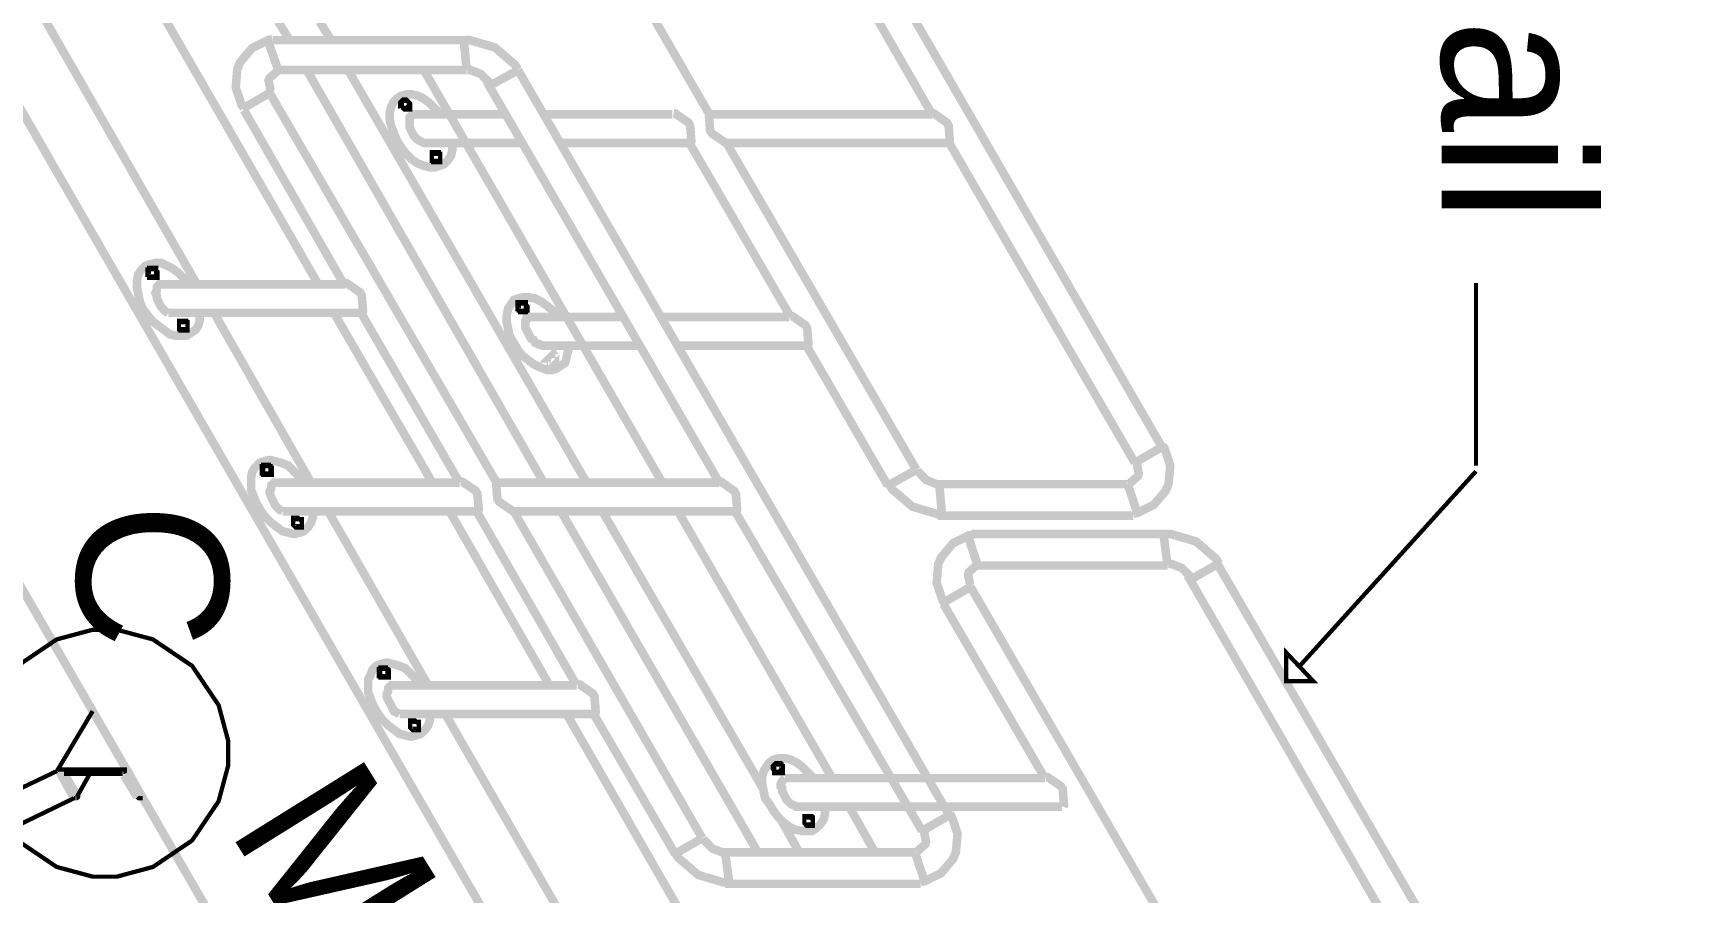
# Model space of a CAD drawing. Extents: x 0 to 11.7, y 0 to 16.5.
# Drawn here: x 7.175 to 9.124, y 9.564 to 10.567 of the extents above; entities that cross this region are included whole.
import ezdxf

# ---------------------------------------------------------------- set-up
doc = ezdxf.new("R2010")
doc.units = 0
doc.layers.get('0').update_dxf_attribs({"linetype": 'CONTINUOUS'})

msp = doc.modelspace()

# ---------------------------------------------------------------- linework, layer by layer
at = {"color": 0}
for points, const_width in [([(9.10444, 6.55447), (6.2111, 11.5661)], 0.01), ([(9.42611, 6.55447), (6.53276, 11.5661)], 0.01), ([(8.49278, 10.0844), (7.98942, 10.9544)], 0.01), ([(7.96446, 10.4728), (7.70111, 10.9278)], 0.01), ([(8.22444, 10.4728), (7.95443, 10.9411)], 0.01), ([(7.3661, 10.2745), (7.07611, 10.7795)], 0.01), ([(7.50776, 10.2745), (7.2161, 10.7795)], 0.01), ([(7.47444, 10.5595), (7.4611, 10.5811)], 0.01), ([(7.52279, 10.5595), (7.50944, 10.5811)], 0.01), ([(7.45415, 10.5605), (7.44982, 10.5598), (7.43056, 10.5502), (7.41672, 10.5338), (7.41499, 10.5297), (7.41331, 10.5256), (7.41151, 10.5042), (7.41835, 10.4838), (7.42096, 10.4802)], 0.01), ([(7.44943, 10.5578), (7.4611, 10.5245)], 0.01), ([(7.68278, 10.5595), (7.45443, 10.5595)], 0.01), ([(7.74104, 10.525), (7.73774, 10.5305), (7.71414, 10.5509), (7.68425, 10.5597), (7.67779, 10.5594)], 0.01), ([(7.67779, 10.5595), (7.6811, 10.5245)], 0.01), ([(7.46213, 10.5241), (7.46078, 10.5239), (7.45074, 10.515), (7.45025, 10.5137), (7.44982, 10.5124), (7.45242, 10.4993), (7.45335, 10.4982)], 0.01), ([(7.6811, 10.5245), (7.4611, 10.5245)], 0.01), ([(7.77111, 10.0428), (7.49447, 10.5245)], 0.01), ([(7.82112, 10.0428), (7.54275, 10.5245)], 0.01), ([(7.90944, 10.0428), (7.63112, 10.5245)], 0.01), ([(7.70833, 10.5077), (7.70714, 10.5102), (7.6976, 10.5199), (7.68587, 10.5245), (7.68197, 10.5245)], 0.01), ([(7.7411, 10.5245), (7.70779, 10.5061)], 0.01), ([(8.24447, 9.65446), (7.7411, 10.5245)], 0.01), ([(7.97613, 10.0428), (7.70443, 10.5111)], 0.01), ([(7.45111, 10.4978), (7.41943, 10.4794)], 0.01), ([(7.7161, 10.0428), (7.45111, 10.4978)], 0.01), ([(7.6511, 10.4728), (7.64442, 10.4794), (7.63781, 10.4861), (7.63112, 10.4911), (7.62446, 10.4945), (7.61778, 10.4961), (7.61111, 10.4961), (7.60444, 10.4945), (7.59944, 10.4911), (7.59614, 10.4878), (7.59278, 10.4811), (7.5911, 10.4744), (7.5911, 10.4678), (7.59278, 10.4594), (7.59614, 10.4511), (7.59944, 10.4428), (7.60444, 10.4345), (7.60943, 10.4278), (7.6161, 10.4211), (7.62278, 10.4161), (7.63112, 10.4128), (7.63781, 10.4111), (7.64442, 10.4111), (7.64947, 10.4128), (7.65446, 10.4144), (7.65944, 10.4194), (7.66276, 10.4244), (7.66444, 10.4311), (7.66444, 10.4395)], 0.01), ([(7.53776, 10.2745), (7.42111, 10.4778)], 0.01), ([(7.61778, 10.4728), (7.6161, 10.4711), (7.61442, 10.4695), (7.61442, 10.4661), (7.61442, 10.4645), (7.61442, 10.4611), (7.61442, 10.4578), (7.6161, 10.4544), (7.61778, 10.4511), (7.61947, 10.4477), (7.62278, 10.4444), (7.62446, 10.4428), (7.62776, 10.4411), (7.63112, 10.4395), (7.63276, 10.4395), (7.63613, 10.4395)], 0.01), ([(7.72775, 10.4728), (7.6161, 10.4728)], 0.01), ([(7.92111, 10.4728), (7.77111, 10.4728)], 0.01), ([(7.94276, 10.4395), (7.94347, 10.4413), (7.94194, 10.4598), (7.94097, 10.4615), (7.94, 10.4632), (7.92464, 10.4738), (7.92269, 10.4741)], 0.01), ([(7.96446, 10.4744), (7.96382, 10.4727), (7.96528, 10.454), (7.96625, 10.4523), (7.96724, 10.4506), (7.98269, 10.4401), (7.9846, 10.4398)], 0.01), ([(8.22444, 10.4728), (7.96446, 10.4728)], 0.01), ([(8.24447, 10.4395), (8.24517, 10.4413), (8.24376, 10.4597), (8.24278, 10.4613), (8.24186, 10.463), (8.22689, 10.4737), (8.22499, 10.474)], 0.01), ([(7.7461, 10.4395), (7.63613, 10.4395)], 0.01), ([(7.94114, 10.4395), (7.79113, 10.4395)], 0.01), ([(8.05946, 10.2361), (7.94114, 10.4395)], 0.01), ([(8.24447, 10.4395), (7.98443, 10.4395)], 0.01), ([(8.20611, 10.0578), (7.98443, 10.4395)], 0.01), ([(8.4611, 10.0661), (8.24447, 10.4395)], 0.01), ([(7.35612, 10.2745), (7.35113, 10.2811), (7.34446, 10.2878), (7.33778, 10.2928), (7.33111, 10.2961), (7.32443, 10.2994), (7.31776, 10.2994), (7.31108, 10.2978), (7.3061, 10.2961), (7.30111, 10.2911), (7.29779, 10.2861), (7.29611, 10.2795), (7.29611, 10.2711), (7.29779, 10.2628), (7.29943, 10.2544), (7.30279, 10.2461), (7.30778, 10.2394), (7.31446, 10.2311), (7.32112, 10.2261), (7.32781, 10.2211), (7.33442, 10.2161), (7.3411, 10.2145), (7.34776, 10.2145), (7.35444, 10.2145), (7.35943, 10.2178), (7.36442, 10.2211), (7.36778, 10.2261), (7.36947, 10.2328), (7.36947, 10.2411)], 0.01), ([(7.32611, 10.2745), (7.32275, 10.2745), (7.32112, 10.2728), (7.31944, 10.2711), (7.31944, 10.2678), (7.31776, 10.2644), (7.31944, 10.2611), (7.31944, 10.2578), (7.32112, 10.2544), (7.32275, 10.2511), (7.32443, 10.2478), (7.32781, 10.2445), (7.32943, 10.2428), (7.33279, 10.2411)], 0.01), ([(7.53944, 10.2745), (7.32611, 10.2745)], 0.01), ([(7.5594, 10.2411), (7.56011, 10.2429), (7.5586, 10.2616), (7.55761, 10.2632), (7.55669, 10.2649), (7.54129, 10.2755), (7.53933, 10.2758)], 0.01), ([(8.85943, 10.0628), (8.85943, 10.2761)], 0.005), ([(7.78776, 10.2378), (7.78108, 10.2445), (7.77447, 10.2495), (7.76779, 10.2544), (7.76113, 10.2578), (7.75276, 10.2594), (7.74778, 10.2594), (7.7411, 10.2578), (7.73611, 10.2561), (7.73281, 10.2511), (7.72944, 10.2461), (7.72775, 10.2378), (7.72775, 10.2311), (7.72944, 10.2228), (7.73112, 10.2145), (7.73611, 10.2061), (7.7411, 10.1977), (7.7461, 10.1911), (7.75276, 10.1861), (7.75944, 10.1811), (7.76611, 10.1778), (7.77447, 10.1744), (7.78108, 10.1744), (7.78614, 10.1761), (7.79113, 10.1795), (7.79611, 10.1828), (7.79779, 10.1895), (7.79943, 10.1961), (7.80111, 10.2028)], 0.01), ([(7.55778, 10.2411), (7.33279, 10.2411)], 0.01), ([(7.49946, 10.0428), (7.38613, 10.2411)], 0.01), ([(7.64111, 10.0428), (7.5261, 10.2411)], 0.01), ([(7.67279, 10.0428), (7.55778, 10.2411)], 0.01), ([(7.75276, 10.2378), (7.75108, 10.2361), (7.75108, 10.2328), (7.74946, 10.2311), (7.74946, 10.2278), (7.74946, 10.2244), (7.75108, 10.2211), (7.75276, 10.2178), (7.75444, 10.2145), (7.75612, 10.2111), (7.75944, 10.2094), (7.76113, 10.2061), (7.76443, 10.2044), (7.76611, 10.2044), (7.76942, 10.2028), (7.77279, 10.2028)], 0.01), ([(7.86442, 10.2361), (7.75276, 10.2361)], 0.01), ([(8.05778, 10.2361), (7.90776, 10.2361)], 0.01), ([(8.07943, 10.2028), (8.08014, 10.2046), (8.07861, 10.2232), (8.07764, 10.2249), (8.07667, 10.2266), (8.06131, 10.2372), (8.05935, 10.2375)], 0.01), ([(7.88444, 10.2028), (7.77279, 10.2028)], 0.01), ([(8.07781, 10.2028), (7.92779, 10.2028)], 0.01), ([(8.17279, 10.0394), (8.07781, 10.2028)], 0.01), ([(8.45969, 10.0067), (8.46408, 10.0074), (8.48318, 10.0169), (8.49707, 10.0331), (8.49875, 10.0371), (8.50049, 10.0412), (8.5025, 10.0625), (8.49593, 10.0828), (8.49338, 10.0864)], 0.01), ([(8.4611, 10.0661), (8.49278, 10.0844)], 0.01), ([(7.4911, 10.0428), (7.48443, 10.0511), (7.47944, 10.0561), (7.47276, 10.0628), (7.46446, 10.0661), (7.45779, 10.0678), (7.45111, 10.0694), (7.44444, 10.0678), (7.43946, 10.0661), (7.43446, 10.0611), (7.4311, 10.0561), (7.42947, 10.0494), (7.42947, 10.0428), (7.42947, 10.0344), (7.43278, 10.0261), (7.43608, 10.0178), (7.44114, 10.0094), (7.44612, 10.0028), (7.45281, 9.9961), (7.45942, 9.9911), (7.4661, 9.98611), (7.47276, 9.98443), (7.47944, 9.98281), (7.48611, 9.98443), (7.4911, 9.98611), (7.4961, 9.9911), (7.49946, 9.9961), (7.50108, 10.0011), (7.50276, 10.0094)], 0.01), ([(8.17279, 10.0394), (8.20611, 10.0578)], 0.01), ([(8.20719, 10.0579), (8.20844, 10.0553), (8.21799, 10.0457), (8.22971, 10.0411), (8.23361, 10.0411)], 0.01), ([(8.45344, 10.0414), (8.45486, 10.0417), (8.46485, 10.0506), (8.46528, 10.0519), (8.46576, 10.0532), (8.46317, 10.0663), (8.46218, 10.0674)], 0.01), ([(8.65278, 9.82781), (8.85943, 10.0561)], 0.005), ([(7.45942, 10.0428), (7.45611, 10.0428), (7.45443, 10.0411), (7.45281, 10.0394), (7.45281, 10.0361), (7.45111, 10.0328), (7.45111, 10.0311), (7.45281, 10.0261), (7.45443, 10.0228), (7.45611, 10.0194), (7.45779, 10.0161), (7.45942, 10.0144), (7.46278, 10.0111), (7.4661, 10.0094)], 0.01), ([(7.67279, 10.0428), (7.45611, 10.0428)], 0.01), ([(7.69444, 10.0094), (7.69515, 10.0113), (7.69362, 10.0299), (7.69265, 10.0316), (7.69168, 10.0333), (7.67632, 10.0438), (7.67437, 10.0441)], 0.01), ([(7.71615, 10.0444), (7.7155, 10.0426), (7.71696, 10.024), (7.71793, 10.0223), (7.71892, 10.0206), (7.73432, 10.0101), (7.73622, 10.0098)], 0.01), ([(7.97613, 10.0428), (7.7161, 10.0428)], 0.01), ([(7.9961, 10.0095), (7.99681, 10.0113), (7.99544, 10.0297), (7.99447, 10.0313), (7.99354, 10.033), (7.97851, 10.0437), (7.97661, 10.044)], 0.01), ([(8.17449, 10.0406), (8.17785, 10.035), (8.2015, 10.0148), (8.23139, 10.0059), (8.23779, 10.0061)], 0.01), ([(8.23281, 10.0411), (8.45281, 10.0411)], 0.01), ([(8.23611, 10.0044), (8.23281, 10.0411)], 0.01), ([(8.46446, 10.0061), (8.45281, 10.0411)], 0.01), ([(7.69276, 10.0094), (7.4661, 10.0094)], 0.01), ([(7.63613, 9.8061), (7.51942, 10.0094)], 0.01), ([(7.77778, 9.8061), (7.66114, 10.0094)], 0.01), ([(7.80946, 9.8061), (7.69276, 10.0094)], 0.01), ([(7.99447, 10.0094), (7.73611, 10.0094)], 0.01), ([(7.95611, 9.62776), (7.73611, 10.0094)], 0.01), ([(8.02111, 9.61111), (7.79113, 10.0094)], 0.01), ([(8.02778, 9.68446), (7.83946, 10.0094)], 0.01), ([(8.10781, 9.69775), (7.92779, 10.0094)], 0.01), ([(8.21278, 9.63613), (7.99447, 10.0094)], 0.01), ([(8.23112, 10.0044), (8.45942, 10.0044)], 0.01), ([(8.27251, 9.98221), (8.26812, 9.98156), (8.24886, 9.97194), (8.23503, 9.95551), (8.23329, 9.95139), (8.23161, 9.94732), (8.22982, 9.92583), (8.23671, 9.90543), (8.23931, 9.90186)], 0.01), ([(8.26611, 9.98112), (8.27778, 9.94612)], 0.01), ([(8.49946, 9.98281), (8.27111, 9.98281)], 0.01), ([(8.49447, 9.98281), (8.49946, 9.94612)], 0.01), ([(8.5594, 9.94835), (8.5561, 9.95389), (8.5325, 9.97424), (8.50256, 9.98301), (8.4961, 9.98275)], 0.01), ([(8.27881, 9.94749), (8.27746, 9.94721), (8.26742, 9.93837), (8.26693, 9.93701), (8.2665, 9.93571), (8.2691, 9.92258), (8.27001, 9.9215)], 0.01), ([(8.49946, 9.94612), (8.27778, 9.94612)], 0.01), ([(8.52669, 9.93099), (8.5255, 9.9336), (8.51594, 9.94325), (8.50424, 9.94775), (8.50028, 9.94775)], 0.01), ([(8.79275, 9.4661), (8.52279, 9.93446)], 0.01), ([(8.55778, 9.94775), (8.5261, 9.92947)], 0.01), ([(9.06278, 9.07781), (8.55778, 9.94775)], 0.01), ([(8.26942, 9.92111), (8.23779, 9.90278)], 0.01), ([(8.53276, 9.4661), (8.26942, 9.92111)], 0.01), ([(8.35612, 9.69775), (8.23779, 9.9011)], 0.01), ([(7.15668, 9.625), (7.20253, 9.59412), (7.24462, 9.58279), (7.25862, 9.58279), (7.27268, 9.58279), (7.31478, 9.59412), (7.36057, 9.625), (7.3915, 9.67085), (7.40278, 9.71294), (7.40278, 9.72694), (7.40278, 9.72694), (7.40278, 9.741), (7.3915, 9.7831), (7.36057, 9.82889), (7.31478, 9.85981), (7.27268, 9.8711), (7.25862, 9.8711), (7.24462, 9.8711), (7.20253, 9.85981), (7.15668, 9.82889)], 0.005), ([(7.62776, 9.8061), (7.6211, 9.81446), (7.6161, 9.81944), (7.60943, 9.82611), (7.60113, 9.82943), (7.59446, 9.83111), (7.58778, 9.83279), (7.58111, 9.83111), (7.57611, 9.82943), (7.57112, 9.82443), (7.56944, 9.81944), (7.56614, 9.81278), (7.56614, 9.8061), (7.56614, 9.79779), (7.56944, 9.78944), (7.57275, 9.78108), (7.57781, 9.77279), (7.58279, 9.76611), (7.58946, 9.75944), (7.59614, 9.75444), (7.60275, 9.74946), (7.60943, 9.74778), (7.6161, 9.7461), (7.62278, 9.74778), (7.62776, 9.74946), (7.63276, 9.75444), (7.63613, 9.75944), (7.63781, 9.76443), (7.63943, 9.77279)], 0.01), ([(7.59614, 9.8061), (7.59278, 9.8061), (7.5911, 9.80447), (7.58946, 9.80279), (7.58946, 9.79943), (7.58778, 9.79611), (7.58778, 9.79275), (7.58946, 9.78944), (7.5911, 9.78614), (7.59278, 9.78276), (7.59446, 9.77946), (7.59614, 9.7761), (7.59944, 9.77447), (7.60275, 9.77279)], 0.01), ([(7.80946, 9.8061), (7.59278, 9.8061)], 0.01), ([(7.83111, 9.77279), (7.83182, 9.77463), (7.83029, 9.79318), (7.82932, 9.79486), (7.82835, 9.79656), (7.81299, 9.80718), (7.81104, 9.80746)], 0.01), ([(7.20281, 9.70611), (7.24447, 9.7761)], 0.005), ([(7.82943, 9.77279), (7.60275, 9.77279)], 0.01), ([(7.94775, 9.26779), (7.65608, 9.77279)], 0.01), ([(8.22114, 9.03614), (7.79779, 9.77279)], 0.01), ([(7.92443, 9.60943), (7.82943, 9.77279)], 0.01), ([(8.0861, 9.69775), (8.07943, 9.70443), (8.07275, 9.7111), (8.06614, 9.7161), (8.05946, 9.71946), (8.05279, 9.72114), (8.04611, 9.72114), (8.03944, 9.71946), (8.03444, 9.7161), (8.03108, 9.7111), (8.02778, 9.70611), (8.0261, 9.69943), (8.0261, 9.69114), (8.02778, 9.68278), (8.02946, 9.67443), (8.03444, 9.66775), (8.03944, 9.65944), (8.04443, 9.65278), (8.05111, 9.64611), (8.05778, 9.64111), (8.06446, 9.63781), (8.07275, 9.63613), (8.07943, 9.63613), (8.08442, 9.63613), (8.08946, 9.63943), (8.09446, 9.64442), (8.09776, 9.64947), (8.09944, 9.65608), (8.09944, 9.66444)], 0.01), ([(4.97114, 8.64111), (7.20281, 9.70611)], 0.005), ([(7.22276, 9.67443), (7.20443, 9.70779)], 0.01), ([(7.20443, 9.70779), (7.28444, 9.70779)], 0.005), ([(7.22613, 9.67779), (7.2111, 9.70281)], 0.01), ([(7.2111, 9.70281), (7.27946, 9.70281)], 0.005), ([(7.22613, 9.67611), (7.2411, 9.70281)], 0.005), ([(7.29611, 9.67611), (7.28108, 9.70111)], 0.01), ([(7.28244, 9.70318), (7.28233, 9.7034), (7.28082, 9.70443), (7.28028, 9.70443)], 0.005), ([(7.30279, 9.67443), (7.28444, 9.70779)], 0.01), ([(8.05279, 9.69775), (8.05111, 9.69612), (8.04943, 9.69444), (8.04779, 9.69114), (8.04779, 9.68778), (8.04943, 9.68608), (8.04943, 9.68278), (8.05111, 9.67947), (8.05279, 9.67611), (8.05447, 9.67279), (8.05778, 9.66943), (8.05946, 9.66775), (8.06278, 9.66613), (8.06614, 9.66444), (8.06776, 9.66444), (8.07112, 9.66444)], 0.01), ([(8.35612, 9.69775), (8.05279, 9.69775)], 0.01), ([(8.37776, 9.66444), (8.37847, 9.66629), (8.37696, 9.6849), (8.37597, 9.68658), (8.375, 9.68826), (8.35965, 9.69883), (8.35769, 9.69911)], 0.01), ([(7.22276, 9.67443), (4.99946, 8.59776)], 0.005), ([(7.22276, 9.67443), (7.22444, 9.67443)], 0.005), ([(7.22526, 9.67443), (7.22581, 9.67443), (7.22732, 9.67551), (7.22743, 9.67567), (7.22754, 9.67589), (7.22754, 9.678), (7.22743, 9.67817)], 0.005), ([(7.29644, 9.67567), (7.29656, 9.67551), (7.29813, 9.67443), (7.29861, 9.67443)], 0.005), ([(7.29779, 9.67443), (7.30279, 9.67443)], 0.005), ([(8.37608, 9.66444), (8.07112, 9.66444)], 0.01), ([(8.15776, 9.61111), (8.12776, 9.66444)], 0.01), ([(8.06944, 9.61111), (8.04779, 9.64947)], 0.01), ([(8.21132, 9.57671), (8.21571, 9.57742), (8.23486, 9.58686), (8.24875, 9.60308), (8.25043, 9.60715), (8.25217, 9.61122), (8.25418, 9.63249), (8.24761, 9.65278), (8.24507, 9.65636)], 0.01), ([(8.21278, 9.63613), (8.24447, 9.65446)], 0.01), ([(7.92443, 9.60943), (7.95611, 9.62776)], 0.01), ([(7.95719, 9.62787), (7.95844, 9.62532), (7.96799, 9.61567), (7.97971, 9.61111), (7.98361, 9.61111)], 0.01), ([(8.20508, 9.61143), (8.20649, 9.61176), (8.21653, 9.62056), (8.21696, 9.62185), (8.21744, 9.62321), (8.21479, 9.63633), (8.21386, 9.63737)], 0.01), ([(7.92449, 9.61057), (7.92785, 9.60504), (7.9515, 9.58475), (7.98139, 9.57596), (7.98779, 9.57617)], 0.01), ([(7.98281, 9.61111), (8.20443, 9.61111)], 0.01), ([(7.98779, 9.57443), (7.98281, 9.61111)], 0.01), ([(8.2161, 9.57611), (8.20443, 9.61111)], 0.01), ([(7.98281, 9.57443), (8.2111, 9.57443)], 0.01)]:
    msp.add_lwpolyline(points, dxfattribs=dict(at, const_width=const_width))
for points, const_width in [([(7.61111, 10.4861), (7.60943, 10.4878), (7.60781, 10.4878), (7.60612, 10.4861), (7.60612, 10.4844), (7.60781, 10.4844), (7.60781, 10.4828), (7.60943, 10.4811), (7.61111, 10.4811), (7.61279, 10.4811), (7.61279, 10.4828), (7.61279, 10.4844), (7.61111, 10.4861)], 0.01), ([(7.61111, 10.4861), (7.61111, 10.4861)], 0.01), ([(7.64779, 10.4244), (7.64611, 10.4244), (7.64611, 10.4261), (7.64442, 10.4261), (7.64279, 10.4261), (7.64279, 10.4244), (7.64279, 10.4228), (7.64279, 10.4211), (7.64442, 10.4211), (7.64442, 10.4194), (7.64611, 10.4194), (7.64779, 10.4194), (7.64779, 10.4211), (7.64779, 10.4228), (7.64779, 10.4244)], 0.01), ([(7.31614, 10.2894), (7.31614, 10.2911), (7.31446, 10.2911), (7.31278, 10.2911), (7.31278, 10.2894), (7.31108, 10.2894), (7.31108, 10.2878), (7.31278, 10.2878), (7.31278, 10.2861), (7.31278, 10.2844), (7.31446, 10.2844), (7.31614, 10.2844), (7.31776, 10.2844), (7.31776, 10.2861), (7.31776, 10.2878), (7.31614, 10.2894)], 0.01), ([(7.31614, 10.2894), (7.31614, 10.2894)], 0.01), ([(7.74778, 10.2495), (7.74778, 10.2511), (7.7461, 10.2511), (7.74447, 10.2511), (7.74278, 10.2511), (7.74278, 10.2495), (7.74278, 10.2478), (7.74447, 10.2478), (7.74447, 10.2461), (7.7461, 10.2461), (7.7461, 10.2445), (7.74778, 10.2445), (7.74778, 10.2461), (7.74946, 10.2461), (7.74946, 10.2478), (7.74778, 10.2495)], 0.01), ([(7.35275, 10.2278), (7.35113, 10.2278), (7.35113, 10.2294), (7.34944, 10.2294), (7.34776, 10.2294), (7.34776, 10.2278), (7.34776, 10.2261), (7.34776, 10.2244), (7.34944, 10.2244), (7.34944, 10.2228), (7.35113, 10.2228), (7.35275, 10.2228), (7.35275, 10.2244), (7.35275, 10.2261), (7.35275, 10.2278)], 0.01), ([(7.35275, 10.2278), (7.35275, 10.2278)], 0.01), ([(7.78276, 10.1878), (7.78276, 10.1895), (7.78108, 10.1895), (7.78108, 10.1911), (7.77946, 10.1895), (7.77778, 10.1878), (7.77946, 10.1878), (7.77946, 10.1861), (7.77946, 10.1845), (7.78108, 10.1845), (7.78108, 10.1828), (7.78276, 10.1828), (7.78444, 10.1845), (7.78444, 10.1861), (7.78444, 10.1878), (7.78276, 10.1878)], 0.01), ([(7.44943, 10.0578), (7.44943, 10.0595), (7.44775, 10.0595), (7.44775, 10.0611), (7.44612, 10.0611), (7.44612, 10.0595), (7.44444, 10.0595), (7.44444, 10.0578), (7.44444, 10.0561), (7.44612, 10.0561), (7.44612, 10.0545), (7.44775, 10.0545), (7.44943, 10.0545), (7.45111, 10.0545), (7.45111, 10.0561), (7.45111, 10.0578), (7.44943, 10.0578)], 0.01), ([(7.4311, 10.0094), (7.4311, 10.0094)], 0.01), ([(7.48611, 9.99778), (7.48443, 9.99778), (7.48281, 9.99946), (7.48112, 9.99946), (7.48112, 9.99778), (7.48112, 9.9961), (7.48112, 9.99447), (7.48281, 9.99278), (7.48443, 9.99278), (7.48611, 9.99278), (7.48611, 9.99447), (7.48611, 9.9961), (7.48611, 9.99778)], 0.01), ([(8.23611, 10.0044), (8.23611, 10.0044)], 0.01), ([(8.66943, 9.81108), (8.63781, 9.84446), (8.63781, 9.81108), (8.66943, 9.81108)], 0.005), ([(7.5861, 9.82112), (7.5861, 9.82275), (7.58442, 9.82275), (7.58442, 9.82443), (7.58279, 9.82443), (7.58279, 9.82275), (7.58111, 9.82275), (7.58111, 9.82112), (7.58111, 9.81944), (7.58279, 9.81944), (7.58279, 9.81776), (7.58442, 9.81776), (7.5861, 9.81776), (7.58778, 9.81776), (7.58778, 9.81944), (7.58778, 9.82112), (7.5861, 9.82112)], 0.01), ([(7.62278, 9.76113), (7.6211, 9.76113), (7.61947, 9.76281), (7.61778, 9.76281), (7.61778, 9.76113), (7.61778, 9.75944), (7.61778, 9.75776), (7.61947, 9.75612), (7.6211, 9.75612), (7.62278, 9.75612), (7.62278, 9.75776), (7.62278, 9.75944), (7.62278, 9.76113)], 0.01), ([(8.04611, 9.7111), (8.04443, 9.7111), (8.04443, 9.71278), (8.04275, 9.71278), (8.04113, 9.7111), (8.04113, 9.70942), (8.04275, 9.70779), (8.04275, 9.70611), (8.04443, 9.70611), (8.04611, 9.70611), (8.04779, 9.70611), (8.04779, 9.70779), (8.04779, 9.70942), (8.04611, 9.70942), (8.04611, 9.7111)], 0.01), ([(8.04611, 9.7111), (8.04611, 9.7111)], 0.01), ([(8.08279, 9.64947), (8.08111, 9.64947), (8.08111, 9.6511), (8.07943, 9.6511), (8.07781, 9.6511), (8.07781, 9.64947), (8.07781, 9.64779), (8.07781, 9.64611), (8.07943, 9.64442), (8.08111, 9.64442), (8.08279, 9.64442), (8.08279, 9.64611), (8.08279, 9.64779), (8.08279, 9.64947)], 0.01), ([(7.98779, 9.57443), (7.98779, 9.57443)], 0.01)]:
    msp.add_lwpolyline(points, close=True, dxfattribs=dict(at, const_width=const_width))

# ---------------------------------------------------------------- texts
for s, height, rotation, p in [('Steel Handrail', 0.176667, 270, (8.81944, 11.8311)), ('C', 0.17667, 270, (7.22611, 10.0194)), ('Main Girder ', 0.176666, 301.943, (7.40111, 9.63944))]:
    msp.add_text(s, height=height, rotation=rotation, dxfattribs=at).set_placement(p)

doc.saveas('drawing.dxf')
